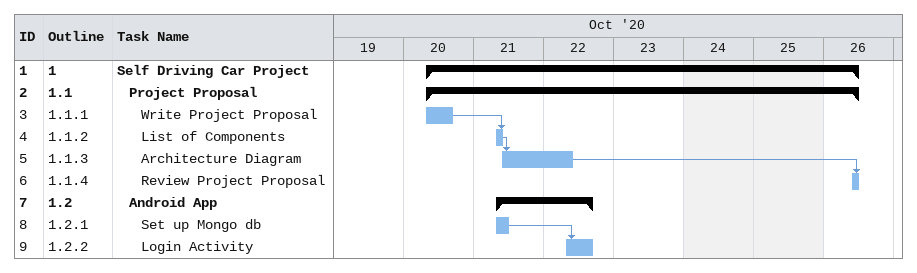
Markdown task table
| ID | WBS | Task | Start | Finish | Predecessors |
|---|---|---|---|---|---|
| 1 | 1 | **Self Driving Car Project** | 2020-10-20 | 2020-10-26 |  |
| 2 | 1.1 | **Project Proposal** | 2020-10-20 | 2020-10-26 |  |
| 3 | 1.1.1 | Write Project Proposal | 2020-10-20 | 2020-10-20 |  |
| 4 | 1.1.2 | List of Components | 2020-10-21 | 2020-10-21 | 3 |
| 5 | 1.1.3 | Architecture Diagram | 2020-10-21 | 2020-10-22 | 4 |
| 6 | 1.1.4 | Review Project Proposal | 2020-10-26 | 2020-10-26 | 5 |
| 7 | 1.2 | **Android App** | 2020-10-21 | 2020-10-22 |  |
| 8 | 1.2.1 | Set up Mongo db | 2020-10-21 | 2020-10-21 |  |
| 9 | 1.2.2 | Login Activity | 2020-10-22 | 2020-10-22 | 8 |
